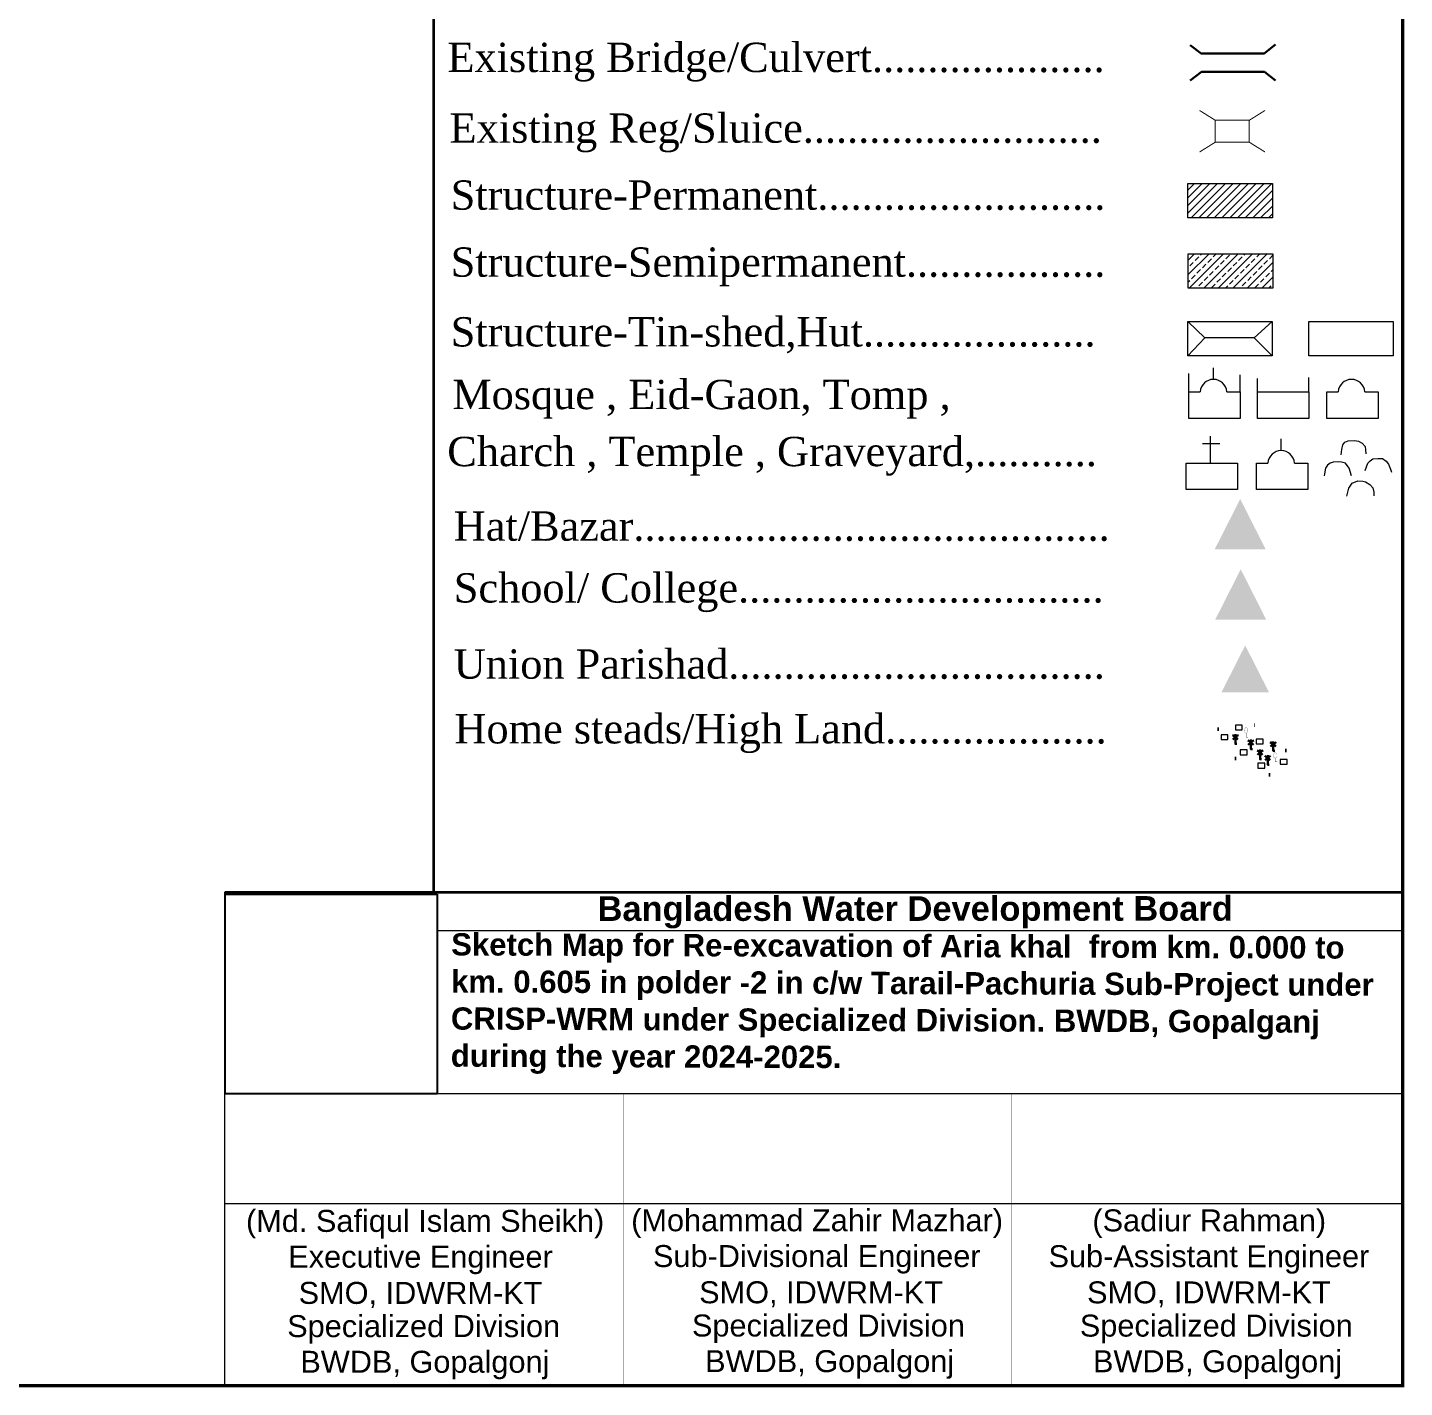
# Model space of a CAD drawing. Header units: millimetres. Extents: x 103 to 39683, y -105172 to -48.
# Drawn here: x 38998 to 39678, y -105172 to -104500 of the extents above; entities that cross this region are included whole.
import ezdxf
from ezdxf.enums import TextEntityAlignment as Align

# ---------------------------------------------------------------- set-up
doc = ezdxf.new("R2010")
doc.units = ezdxf.units.MM
doc.header["$MEASUREMENT"] = 0
for name, pattern in [('ACAD_ISO02W100', [15, 12, -3]), ('DOT2', [0.125, 0, -0.125]), ('PHANTOM2', [1.25, 0.625, -0.125, 0.125, -0.125, 0.125, -0.125])]:
    doc.linetypes.add(name, pattern=pattern)
for name, color, linetype, lineweight in [('Bazar', 97, 'Continuous', 15), ('Bridge or Culvert', 7, 'Continuous', 25), ('Church', 170, 'Continuous', 9), ('Eid-Gah', 170, 'Continuous', 9), ('Existing Str', 7, 'PHANTOM2', 35), ('existing-profile', 5, 'ACAD_ISO02W100', 25), ('FRAM', 7, 'Continuous', 50), ('Graveyard', 40, 'Continuous', 9), ('HOUSE', 144, 'Continuous', 18), ('Mosque', 170, 'Continuous', 9), ('OUTLINE', 7, 'Continuous', 15), ('PL', 7, 'Continuous', 15), ('Temple', 170, 'Continuous', 9), ('Tomb', 170, 'Continuous', 9), ('Union', 7, 'Continuous', 15)]:
    doc.layers.add(name, color=color, linetype=linetype, lineweight=lineweight)
for name, color, linetype in [('boundary', 7, 'Continuous'), ('Home Stead', 151, 'Continuous'), ('TEXT', 5, 'Continuous'), ('Trees', 77, 'Continuous')]:
    doc.layers.add(name, color=color, linetype=linetype)
doc.styles.add('AR', font='arial.ttf', dxfattribs={"height": 450})
doc.styles.add('b', font='times.ttf')
doc.styles.add('sum', font='arialbd.ttf')
picture_1 = doc.add_image_def('image1.png', size_in_pixel=(204, 192))

# ---------------------------------------------------------------- blocks, each defined once
blk = doc.blocks.new('A$C01DB3217')
at = {"layer": 'Trees', "color": 1, "lineweight": 30}
blk.add_lwpolyline([(0, 0.0028), (0, -0.0071), (0.0015, -0.0071)], dxfattribs=at)
for centre, start, end in [((-0.012, -0.0154), 41.2491, 62.6782), ((0.012, -0.0154), 117.3218, 138.7509)]:
    blk.add_arc(centre, 0.0195, start, end, dxfattribs=at)
blk = doc.blocks.new('A$C7FEE66E4')
at = {"layer": 'Trees', "linetype": 'Continuous', "const_width": 0.000142}
blk.add_lwpolyline([(0, 0, 0.606435), (0, 0.0049, 0.606435)], format="xyb", close=True, dxfattribs=at)
at = {"layer": 'Trees', "linetype": 'Continuous', "const_width": 0.000252}
for points in [[(0, 0), (0, -0.0029)], [(0, -0.0029), (0.0017, -0.0029)]]:
    blk.add_lwpolyline(points, dxfattribs=at)

msp = doc.modelspace()

# ---------------------------------------------------------------- hatches: boundary and pattern name
at = {"layer": 'Bazar'}
for color, points in [(256, [(39596.9, -104733.2), (39584.32, -104758.02), (39609.48, -104758.02)]), (5, [(39597.15, -104767.95), (39584.57, -104792.77), (39609.73, -104792.77)])]:
    msp.add_hatch(color=color, dxfattribs=at).paths.add_polyline_path(points)
at = {"layer": 'HOUSE'}
h = msp.add_hatch(dxfattribs=at)
h.set_pattern_fill('ANSI31', color=256, scale=21.620812, style=0)
h.set_pattern_definition([(45, (-2462867.4793, -8801891.109), (-1.91102788266, 1.91102788266), [])])
h.paths.add_polyline_path([(39612.86, -104594.25), (39612.86, -104577.3), (39571.06, -104577.3), (39571.06, -104594.25)])
h = msp.add_hatch(dxfattribs=at)
h.set_pattern_fill('ANSI33', color=256, scale=20.269512)
h.set_pattern_definition([(45, (-2493739.7943, -8984141.609), (-3.58317728, 3.58317728), []), (45, (-2493736.211, -8984141.609), (-3.58317728, 3.58317728), [2.5336889529, -1.2668444764])])
h.paths.add_polyline_path([(39613.05, -104612.03), (39571.25, -104612.03), (39571.25, -104628.97), (39613.05, -104628.97)])
at = {"layer": 'Union'}
msp.add_hatch(color=0, dxfattribs=at).paths.add_polyline_path([(39599.38, -104805.57), (39587.64, -104828.74), (39611.12, -104828.74)])

# ---------------------------------------------------------------- linework, layer by layer
at = {"layer": 'boundary', "color": 0}
for points, const_width in [([(37745.53, -103794.5), (39677.19, -103794.5), (39677.19, -105171.42), (37745.53, -105171.42), (37745.53, -103794.5)], 1.76), ([(39198.34, -104927.52), (39198.34, -103794.5)], 1.28)]:
    msp.add_lwpolyline(points, dxfattribs=dict(at, const_width=const_width))
at = {"layer": 'Bridge or Culvert', "color": 7, "linetype": 'Continuous', "lineweight": 30}
for points in [[(39572.14, -104508.88), (39577.67, -104513.09), (39608.8, -104512.98), (39614.3, -104508.64)], [(39572.2, -104526.37), (39577.7, -104522.11), (39608.83, -104522), (39614.36, -104526.3)]]:
    msp.add_lwpolyline(points, dxfattribs=at)
at = {"layer": 'Church', "linetype": 'Continuous'}
for points in [[(39586.79, -104705.92), (39578.3, -104705.92)], [(39586.79, -104705.92), (39578.3, -104705.92)], [(39582.28, -104715.42), (39582.28, -104702.21)], [(39582.28, -104715.42), (39582.28, -104702.21)]]:
    msp.add_lwpolyline(points, dxfattribs=at)
msp.add_lwpolyline([(39570.21, -104728.57), (39570.21, -104715.42), (39595.57, -104715.42), (39595.57, -104728.57), (39585.23, -104728.57), (39585.23, -104728.57), (39585.23, -104728.57), (39585.23, -104728.57), (39570.21, -104728.57)], close=True, dxfattribs=at)
msp.add_lwpolyline([(39570.21, -104728.57), (39570.21, -104715.42), (39595.57, -104715.42), (39595.57, -104728.57), (39585.23, -104728.57), (39585.23, -104728.57), (39585.23, -104728.57), (39585.23, -104728.57), (39570.21, -104728.57)], close=True, dxfattribs=at)
at = {"layer": 'Eid-Gah', "linetype": 'Continuous'}
for p, q in [((39605.47, -104680.23), (39605.47, -104673.65)), ((39605.47, -104680.23), (39605.47, -104673.65)), ((39630.83, -104680.23), (39630.83, -104673.22)), ((39630.83, -104680.23), (39630.83, -104673.22))]:
    msp.add_line(p, q, dxfattribs=at)
msp.add_lwpolyline([(39605.47, -104693.39), (39605.47, -104680.23), (39630.83, -104680.23), (39630.83, -104693.39), (39616.8, -104693.39), (39616.8, -104693.39), (39616.8, -104693.39), (39616.8, -104693.39), (39605.47, -104693.39)], close=True, dxfattribs=at)
msp.add_lwpolyline([(39605.47, -104693.39), (39605.47, -104680.23), (39630.83, -104680.23), (39630.83, -104693.39), (39616.8, -104693.39), (39616.8, -104693.39), (39616.8, -104693.39), (39616.8, -104693.39), (39605.47, -104693.39)], close=True, dxfattribs=at)
at = {"layer": 'Existing Str', "linetype": 'Continuous', "const_width": 0.502}
for points in [[(39576.84, -104541.17), (39584.58, -104546.01), (39601.39, -104546.01), (39609.13, -104541.17)], [(39584.58, -104556.85), (39584.58, -104546.01)], [(39601.39, -104556.85), (39601.39, -104546.01)], [(39576.84, -104561.68), (39584.58, -104556.85), (39601.39, -104556.85), (39609.13, -104561.68)]]:
    msp.add_lwpolyline(points, dxfattribs=at)
at = {"layer": 'FRAM', "linetype": 'Continuous', "const_width": 1.3}
msp.add_lwpolyline([(39094.99, -104927.52), (39677.19, -104927.52), (39677.19, -104927.52)], dxfattribs=at)
at = {"layer": 'Graveyard'}
for points in [[(39646.72, -104711.37), (39647.16, -104708.76), (39647.59, -104706.45), (39648.61, -104705.15), (39650.2, -104704.43), (39653.38, -104704.28), (39655.41, -104704.57), (39657.15, -104705.58), (39658.6, -104707.17), (39658.89, -104708.91), (39659.03, -104710.79)], [(39646.72, -104711.37), (39647.16, -104708.76), (39647.59, -104706.45), (39648.61, -104705.15), (39650.2, -104704.43), (39653.38, -104704.28), (39655.41, -104704.57), (39657.15, -104705.58), (39658.6, -104707.17), (39658.89, -104708.91), (39659.03, -104710.79)], [(39651.94, -104721.78), (39650.78, -104718.02), (39648.9, -104715.56), (39647.01, -104714.98), (39645.28, -104714.84), (39642.81, -104714.98), (39641.37, -104715.42), (39640.06, -104716.43), (39639.05, -104718.02), (39638.61, -104720.77), (39638.33, -104721.78)], [(39651.94, -104721.78), (39650.78, -104718.02), (39648.9, -104715.56), (39647.01, -104714.98), (39645.28, -104714.84), (39642.81, -104714.98), (39641.37, -104715.42), (39640.06, -104716.43), (39639.05, -104718.02), (39638.61, -104720.77), (39638.33, -104721.78)], [(39658.6, -104719.17), (39659.9, -104715.56), (39661.06, -104714.4), (39662.51, -104713.39), (39664.97, -104713.1), (39667.14, -104713.25), (39669.02, -104714.55), (39670.18, -104715.99), (39671.19, -104718.45), (39671.63, -104719.9)], [(39658.6, -104719.17), (39659.9, -104715.56), (39661.06, -104714.4), (39662.51, -104713.39), (39664.97, -104713.1), (39667.14, -104713.25), (39669.02, -104714.55), (39670.18, -104715.99), (39671.19, -104718.45), (39671.63, -104719.9)], [(39649.62, -104731.75), (39650.63, -104727.85), (39652.23, -104725.39), (39654.98, -104724.24), (39657.44, -104724.38), (39658.89, -104724.67), (39660.91, -104725.97), (39662.36, -104727.71), (39662.94, -104729.88), (39662.94, -104731.61)], [(39649.62, -104731.75), (39650.63, -104727.85), (39652.23, -104725.39), (39654.98, -104724.24), (39657.44, -104724.38), (39658.89, -104724.67), (39660.91, -104725.97), (39662.36, -104727.71), (39662.94, -104729.88), (39662.94, -104731.61)]]:
    msp.add_lwpolyline(points, dxfattribs=at)
at = {"layer": 'Home Stead', "color": 7, "linetype": 'DOT2', "lineweight": 50, "ltscale": 159.474072, "flags": 128}
msp.add_lwpolyline([(39586.02, -104846.98), (39583.61, -104850.68), (39586.31, -104855.18), (39589.94, -104857.43), (39593, -104859.93), (39595.61, -104862.64), (39598.46, -104863.16), (39600.23, -104863.23), (39602.76, -104867.22), (39606.81, -104868.83), (39613.51, -104869.77), (39619.62, -104868.55), (39621.34, -104863.29), (39619.21, -104856.92), (39616.29, -104853.74), (39611.8, -104851.26), (39603.73, -104844.83), (39593.93, -104843.2), (39590.14, -104845.78), (39586.02, -104846.98)], dxfattribs=at)
at = {"layer": 'HOUSE'}
for points in [[(39571.06, -104577.3), (39612.86, -104577.3), (39612.86, -104594.25), (39571.06, -104594.25)], [(39571.06, -104577.3), (39612.86, -104577.3), (39612.86, -104594.25), (39571.06, -104594.25)], [(39571.25, -104612.03), (39613.05, -104612.03), (39613.05, -104628.97), (39571.25, -104628.97)], [(39571.25, -104612.03), (39613.05, -104612.03), (39613.05, -104628.97), (39571.25, -104628.97)]]:
    msp.add_lwpolyline(points, close=True, dxfattribs=at)
at = {"layer": 'HOUSE', "linetype": 'Continuous'}
for points in [[(39570.94, -104645.51), (39612.74, -104645.51), (39612.74, -104662.46), (39570.94, -104662.46)], [(39570.94, -104645.51), (39612.74, -104645.51), (39612.74, -104662.46), (39570.94, -104662.46)], [(39630.75, -104645.51), (39672.55, -104645.51), (39672.55, -104662.46), (39630.75, -104662.46)], [(39630.75, -104645.51), (39672.55, -104645.51), (39672.55, -104662.46), (39630.75, -104662.46)]]:
    msp.add_lwpolyline(points, close=True, dxfattribs=at)
for points in [[(39612.74, -104645.51), (39603.75, -104653.6), (39579.35, -104653.6), (39570.94, -104645.51)], [(39612.74, -104645.51), (39603.75, -104653.6), (39579.35, -104653.6), (39570.94, -104645.51)], [(39579.35, -104653.6), (39570.94, -104662.46)], [(39579.35, -104653.6), (39570.94, -104662.46)], [(39603.75, -104653.6), (39612.74, -104662.46)], [(39603.75, -104653.6), (39612.74, -104662.46)]]:
    msp.add_lwpolyline(points, dxfattribs=at)
at = {"layer": 'HOUSE'}
for points in [[(39594.52, -104847.32), (39597.91, -104847.32), (39597.91, -104844.95), (39594.52, -104844.95), (39594.52, -104847.32)], [(39587.45, -104852.13), (39590.84, -104852.13), (39590.84, -104849.75), (39587.45, -104849.75), (39587.45, -104852.13)], [(39596.95, -104859.6), (39600.33, -104859.6), (39600.33, -104857.23), (39596.95, -104857.23), (39596.95, -104859.6)], [(39604.86, -104854.19), (39608.24, -104854.19), (39608.24, -104851.82), (39604.86, -104851.82), (39604.86, -104854.19)], [(39605.68, -104866.15), (39609.06, -104866.15), (39609.06, -104863.78), (39605.68, -104863.78), (39605.68, -104866.15)], [(39616.68, -104864.23), (39620.06, -104864.23), (39620.06, -104861.86), (39616.68, -104861.86), (39616.68, -104864.23)]]:
    msp.add_lwpolyline(points, dxfattribs=at)
at = {"layer": 'Mosque', "linetype": 'Continuous'}
for p, q in [((39571.56, -104680.23), (39571.56, -104671.12)), ((39571.56, -104680.23), (39571.56, -104671.12)), ((39583.68, -104674.08), (39583.68, -104668.31)), ((39583.68, -104674.08), (39583.68, -104668.31)), ((39596.91, -104680.23), (39596.91, -104671.88)), ((39596.91, -104680.23), (39596.91, -104671.88))]:
    msp.add_line(p, q, dxfattribs=at)
for points in [[(39590.27, -104680.23), (39596.91, -104680.23), (39596.91, -104693.39), (39586.63, -104693.39), (39586.63, -104693.39), (39582.88, -104693.39), (39582.88, -104693.39), (39571.56, -104693.39), (39571.56, -104680.23), (39577.1, -104680.23)], [(39590.27, -104680.23), (39596.91, -104680.23), (39596.91, -104693.39), (39582.88, -104693.39), (39582.88, -104693.39), (39582.88, -104693.39), (39582.88, -104693.39), (39571.56, -104693.39), (39571.56, -104680.23), (39577.1, -104680.23)]]:
    msp.add_lwpolyline(points, dxfattribs=at)
msp.add_arc((39583.68, -104680.68), 6.6, 3.92668, 176.07332, dxfattribs=at)
msp.add_arc((39583.68, -104680.68), 6.6, 3.92668, 176.07332, dxfattribs=at)
at = {"layer": 'PL'}
for p, q in [((39094.96, -104927.52), (39094.96, -105171.42)), ((39677.19, -104927.52), (39677.19, -105171.42)), ((39677.19, -104946.55), (39200.1, -104946.55)), ((39677.53, -105027.13), (39095.34, -105027.13)), ((39677.19, -105081.52), (39094.99, -105081.52))]:
    msp.add_line(p, q, dxfattribs=at)
at = {"layer": 'PL', "const_width": 0.146}
for points in [[(39291.98, -105027.13), (39291.98, -105171.32)], [(39483.64, -105027.13), (39483.64, -105171.42)]]:
    msp.add_lwpolyline(points, dxfattribs=at)
at = {"layer": 'Temple', "linetype": 'Continuous'}
msp.add_line((39617.15, -104709.27), (39617.15, -104703.5), dxfattribs=at)
msp.add_line((39617.15, -104709.27), (39617.15, -104703.5), dxfattribs=at)
msp.add_lwpolyline([(39623.73, -104715.42), (39630.38, -104715.42), (39630.38, -104728.57), (39616.35, -104728.57), (39616.35, -104728.57), (39616.35, -104728.57), (39616.35, -104728.57), (39605.02, -104728.57), (39605.02, -104715.42), (39610.56, -104715.42)], dxfattribs=at)
msp.add_lwpolyline([(39623.73, -104715.42), (39630.38, -104715.42), (39630.38, -104728.57), (39616.35, -104728.57), (39616.35, -104728.57), (39616.35, -104728.57), (39616.35, -104728.57), (39605.02, -104728.57), (39605.02, -104715.42), (39610.56, -104715.42)], dxfattribs=at)
msp.add_arc((39617.15, -104715.87), 6.6, 3.92668, 176.07332, dxfattribs=at)
msp.add_arc((39617.15, -104715.87), 6.6, 3.92668, 176.07332, dxfattribs=at)
at = {"layer": 'Tomb', "linetype": 'Continuous'}
msp.add_lwpolyline([(39658.46, -104680.23), (39665.1, -104680.23), (39665.1, -104693.39), (39651.07, -104693.39), (39651.07, -104693.39), (39651.07, -104693.39), (39651.07, -104693.39), (39639.75, -104693.39), (39639.75, -104680.23), (39645.29, -104680.23)], dxfattribs=at)
msp.add_arc((39651.87, -104680.68), 6.6, 3.92668, 176.07332, dxfattribs=at)
msp.add_arc((39651.87, -104680.68), 6.6, 3.92668, 176.07332, dxfattribs=at)

# ---------------------------------------------------------------- block references
at = {"layer": 'Trees', "ltscale": 0.1, "xscale": 479.8883683977438, "yscale": 479.8883683977401, "zscale": 479.8883683977361}
for p in [(39594.51, -104850.79), (39602.18, -104853.43), (39606.7, -104858.38), (39613.22, -104854.33), (39610.48, -104861.1)]:
    msp.add_blockref('A$C01DB3217', p, dxfattribs=at)
at = {"layer": 'Trees', "linetype": 'DOT2', "ltscale": 0.2, "xscale": 608.5540713676564, "yscale": 608.5540713676455, "zscale": 608.5540713676612}
for p in [(39599.77, -104849.08), (39614.19, -104861.37)]:
    msp.add_blockref('A$C7FEE66E4', p, dxfattribs=at)

# ---------------------------------------------------------------- texts
at = {"layer": 'FRAM', "linetype": 'Continuous', "lineweight": -3, "style": 'AR'}
for s, p in [('(Md. Safiqul Islam Sheikh)   ', (39200.41, -105095.41)), ('(Mohammad Zahir Mazhar)      ', (39400.44, -105095.1)), ('Executive Engineer     ', (39202.35, -105113.1)), ('Sub-Divisional Engineer       ', (39402.38, -105112.79)), ('SMO, IDWRM-KT     ', (39202.35, -105130.99)), ('SMO, IDWRM-KT      ', (39402.38, -105130.69)), ('Specialized Division     ', (39203.9, -105147.42)), ('Specialized Division     ', (39403.93, -105147.12)), ('BWDB, Gopalgonj     ', (39204.51, -105165.03)), ('BWDB, Gopalgonj     ', (39404.54, -105164.73))]:
    msp.add_text(s, height=10.8592, dxfattribs=at).set_placement(p, align=Align.CENTER)
at = {"layer": 'FRAM', "linetype": 'Continuous', "style": 'AR'}
for s, p in [('(Sadiur Rahman)     ', (39592.13, -105095.16)), ('Sub-Assistant Engineer      ', (39594.07, -105112.85)), ('SMO, IDWRM-KT      ', (39594.07, -105130.74)), ('Specialized Division     ', (39595.62, -105147.17)), ('BWDB, Gopalgonj     ', (39596.22, -105164.78))]:
    msp.add_text(s, height=10.8592, dxfattribs=at).set_placement(p, align=Align.CENTER)
at = {"layer": 'OUTLINE', "ltscale": 0.1, "style": 'b'}
for s, p in [(' Existing Reg/Sluice...........................', (39200.69, -104557.11)), ('Structure-Permanent..........................', (39206.73, -104590.21)), ('Structure-Semipermanent..................', (39206.73, -104623.33)), ('Structure-Tin-shed,Hut.....................', (39206.73, -104657.81)), ('Mosque , Eid-Gaon, Tomp ,', (39207.49, -104688.79)), ('Charch , Temple , Graveyard,........... ', (39205.03, -104716.96)), ('Home steads/High Land....................', (39208.59, -104854))]:
    msp.add_text(s, height=14.4976, dxfattribs=at).set_placement(p)
at = {"layer": 'OUTLINE', "ltscale": 0.1, "char_height": 14.4976, "width": 676.4471, "attachment_point": 1, "style": 'b'}
for s, insert in [(' Existing Bridge/Culvert.....................', (39199.64, -104507.67)), ('Hat/Bazar...........................................', (39208.25, -104739.31)), ('School/ College.................................', (39208.25, -104769.85)), ('Union Parishad..................................', (39208.25, -104807.49))]:
    msp.add_mtext(s, dxfattribs=dict(at, insert=insert))
at = {"layer": 'TEXT', "color": 7, "style": 'sum'}
msp.add_text('Bangladesh Water Development Board', height=12.1823, rotation=0.01651, dxfattribs=at).set_placement((39436.27, -104941.68), align=Align.CENTER)
at = {"layer": 'TEXT', "color": 7, "insert": (39207, -104947.77), "char_height": 11, "width": 454.8554, "attachment_point": 1, "rotation": 359.79331, "style": 'sum'}
msp.add_mtext('Sketch Map for Re-excavation of Aria khal  from km. 0.000 to km. 0.605 in polder -2 in c/w Tarail-Pachuria Sub-Project under CRISP-WRM under Specialized Division. BWDB, Gopalganj during the year 2024-2025.', dxfattribs=at)

# ---------------------------------------------------------------- pictures from other files: only their frames are drawn
at = {"layer": 'existing-profile', "color": 1, "linetype": 'ByBlock'}
image = msp.add_image(picture_1, insert=(39095.34, -105027.13), size_in_units=(104.76, 98.6), dxfattribs=at)
image.dxf.flags = 7

doc.saveas('drawing.dxf')
